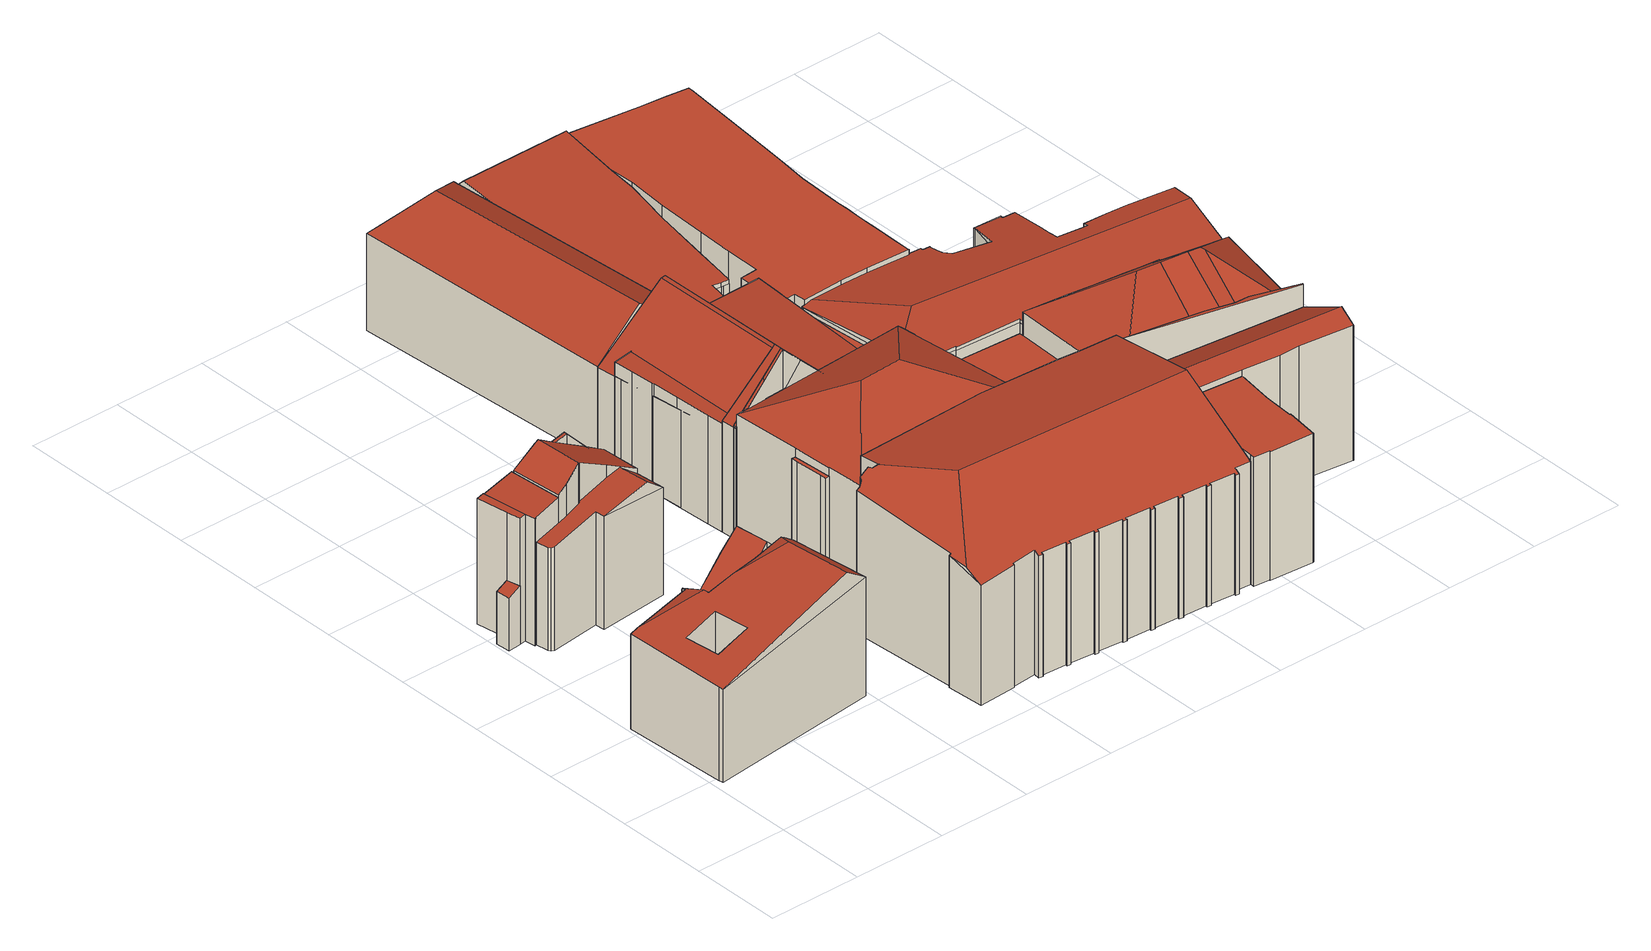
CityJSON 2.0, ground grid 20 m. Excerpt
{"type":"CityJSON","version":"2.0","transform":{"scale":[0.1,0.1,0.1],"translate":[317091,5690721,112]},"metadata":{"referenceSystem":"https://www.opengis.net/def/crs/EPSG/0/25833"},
"CityObjects":{
"building1":{"type":"Building","attributes":{"Dachtyp_tdc":"tdcFreeFormRoof","Gemeindeschluessel":14713000,"Dachneigung":15.26,"QualitaetDacherkennung":8,"Geometrietyp2DReferenz":"3000","function":"31001_9998","roofType":"5000","measuredHeight":28.87},"geometry":[{"type":"MultiSurface","lod":"2","boundaries":[[[0,1,2,3]],[[1,4,5,2]],[[4,6,7,5]],[[6,8,9,7]],[[8,10,11,9]],[[12,8,6,4,13]],[[14,15,16,17]],[[18,14,17,10,12,13,1,0,19],[20,21,22,23]],[[24,25,26,15,14,18]],[[10,8,12]],[[16,10,17]],[[26,16,15]],[[19,24,18]],[[4,1,13]],[[11,27,28,29,30,31,3,2,5,7,9],[32,33,34,35]],[[20,23,33,32]],[[23,22,34,33]],[[22,21,35,34]],[[21,20,32,35]],[[10,16,27,11]],[[16,26,28,27]],[[26,25,29,28]],[[25,24,30,29]],[[24,19,31,30]],[[19,0,3,31]]],"semantics":{"surfaces":[{"type":"WallSurface"},{"type":"RoofSurface"},{"type":"GroundSurface"}],"values":[0,0,0,0,0,1,1,1,1,0,0,0,0,0,2,0,0,0,0,0,0,0,0,0,0]}}]},
"building2":{"type":"Building","attributes":{"Gemeindeschluessel":14713000,"Geometrietyp2DReferenz":"3000","function":"31001_9998","roofType":"9999"},"children":["building2-1","building2-2"]},
"building2-1":{"type":"BuildingPart","attributes":{"Dachtyp_tdc":"tdcGableRoof","Dachneigung":45.57,"QualitaetDacherkennung":42,"Geometrietyp2DReferenz":"3000","roofType":"3100","measuredHeight":28.22},"parents":["building2"],"geometry":[{"type":"MultiSurface","lod":"2","boundaries":[[[36,37,38,39]],[[37,40,41,38]],[[40,42,43,41]],[[42,44,45,43]],[[44,46,47,45]],[[46,48,49,50,47]],[[44,42,40,37,36,51]],[[51,52,53,54,48,46,44]],[[55,56,57,58,39,38,41,43,45,47,50]],[[54,53,56,55,59]],[[53,52,57,56]],[[52,51,58,57]],[[51,36,39,58]],[[59,49,48,54]],[[59,55,50,49]]],"semantics":{"surfaces":[{"type":"WallSurface"},{"type":"RoofSurface"},{"type":"GroundSurface"},{"type":"ClosureSurface"}],"values":[0,0,0,0,0,0,1,1,2,0,0,0,0,0,3]}}]},
"building2-2":{"type":"BuildingPart","attributes":{"Dachtyp_tdc":"tdcPolyFlatRoof","Dachneigung":0,"QualitaetDacherkennung":60,"Geometrietyp2DReferenz":"3000","roofType":"1000","measuredHeight":9.8},"parents":["building2"],"geometry":[{"type":"MultiSurface","lod":"2","boundaries":[[[49,60,61,50]],[[60,62,63,61]],[[62,59,55,63]],[[62,60,49,59]],[[55,50,61,63]],[[50,55,59,49]]],"semantics":{"surfaces":[{"type":"WallSurface"},{"type":"RoofSurface"},{"type":"GroundSurface"},{"type":"ClosureSurface"}],"values":[0,0,0,1,2,3]}}]},
"building3":{"type":"Building","attributes":{"Gemeindeschluessel":14713000,"Geometrietyp2DReferenz":"3000","function":"31001_9998","roofType":"9999"},"children":["building3-1","building3-2","building3-3","building3-4","building3-5"]},
"building3-1":{"type":"BuildingPart","attributes":{"Dachtyp_tdc":"tdcGableRoof","Dachneigung":30.22,"QualitaetDacherkennung":64,"Geometrietyp2DReferenz":"3000","roofType":"3100","measuredHeight":32.9},"parents":["building3"],"geometry":[{"type":"MultiSurface","lod":"2","boundaries":[[[64,65,66,67,68,69,70,71,72,73]],[[73,74,75,76,77,64]],[[78,79,80,81,82,83,84,85,86,87,88,89]],[[75,74,90,79,78,91]],[[69,68,83,82,92]],[[68,67,84,83]],[[67,66,85,84]],[[66,65,86,85]],[[65,64,87,86]],[[64,77,88,87]],[[77,76,93,89,88]],[[94,90,74,73]],[[80,79,90,94]],[[69,92,70]],[[72,94,73]],[[92,82,81,71,70]],[[71,81,80,94,72]],[[75,91,93,76]],[[91,78,89,93]]],"semantics":{"surfaces":[{"type":"RoofSurface"},{"type":"GroundSurface"},{"type":"WallSurface"},{"type":"ClosureSurface"}],"values":[0,0,1,2,2,2,2,2,2,2,2,2,3,2,2,3,3,2,3]}}]},
"building3-2":{"type":"BuildingPart","attributes":{"Dachtyp_tdc":"tdcPolyFlatRoof","Dachneigung":22.24,"QualitaetDacherkennung":50,"Geometrietyp2DReferenz":"3000","roofType":"2100","measuredHeight":12.46},"parents":["building3"],"geometry":[{"type":"MultiSurface","lod":"2","boundaries":[[[95,96,97,98]],[[99,100,101,102]],[[100,95,98,101]],[[100,99,96,95]],[[98,97,102,101]],[[102,97,96,99]]],"semantics":{"surfaces":[{"type":"WallSurface"},{"type":"RoofSurface"},{"type":"GroundSurface"},{"type":"ClosureSurface"}],"values":[0,0,0,1,2,3]}}]},
"building3-3":{"type":"BuildingPart","attributes":{"Dachtyp_tdc":"tdcFreeFormRoof","Dachneigung":46.88,"QualitaetDacherkennung":22,"Geometrietyp2DReferenz":"3000","roofType":"5000","measuredHeight":30.94},"parents":["building3"],"geometry":[{"type":"MultiSurface","lod":"2","boundaries":[[[103,92,82,104]],[[90,105,106,79]],[[105,107,108,106]],[[107,109,110,108]],[[109,111,112,110]],[[111,113,114,112]],[[113,103,104,114]],[[109,107,105,90,94,72,115]],[[115,70,92,103,113,111,109]],[[104,82,81,80,79,106,108,110,112,114]],[[71,70,115]],[[81,82,92,70,71]],[[72,71,115]],[[90,79,80,94]],[[94,80,81,71,72]]],"semantics":{"surfaces":[{"type":"WallSurface"},{"type":"RoofSurface"},{"type":"GroundSurface"},{"type":"ClosureSurface"}],"values":[0,0,0,0,0,0,0,1,1,2,0,3,0,3,3]}}]},
"building3-4":{"type":"BuildingPart","attributes":{"Dachtyp_tdc":"tdcPolyFlatRoof","Dachneigung":6.79,"QualitaetDacherkennung":52,"Geometrietyp2DReferenz":"3000","roofType":"2100","measuredHeight":27.18},"parents":["building3"],"geometry":[{"type":"MultiSurface","lod":"2","boundaries":[[[116,117,99,102,118,119]],[[120,121,122,97,96]],[[121,123,124,125,122]],[[123,121,120,117,116]],[[118,102,97,122,125]],[[120,96,99,117]],[[96,97,102,99]],[[119,124,123,116]],[[119,118,125,124]]],"semantics":{"surfaces":[{"type":"WallSurface"},{"type":"RoofSurface"},{"type":"GroundSurface"},{"type":"ClosureSurface"}],"values":[0,0,0,1,2,0,3,0,3]}}]},
"building3-5":{"type":"BuildingPart","attributes":{"Dachtyp_tdc":"tdcPolyFlatRoof","Dachneigung":11.94,"QualitaetDacherkennung":52,"Geometrietyp2DReferenz":"3000","roofType":"2100","measuredHeight":28.55},"parents":["building3"],"geometry":[{"type":"MultiSurface","lod":"2","boundaries":[[[124,126,127,125]],[[126,91,78,127]],[[93,128,129,89]],[[128,130,131,129]],[[130,119,118,131]],[[130,128,93,91,126,124,119]],[[118,125,127,78,89,129,131]],[[124,125,118,119]],[[89,78,91,93]]],"semantics":{"surfaces":[{"type":"WallSurface"},{"type":"RoofSurface"},{"type":"GroundSurface"},{"type":"ClosureSurface"}],"values":[0,0,0,0,0,1,2,3,3]}}]},
"building4":{"type":"Building","attributes":{"Dachtyp_tdc":"tdcFreeFormRoof","Gemeindeschluessel":14713000,"Dachneigung":10.37,"QualitaetDacherkennung":16,"Geometrietyp2DReferenz":"3000","function":"31001_9998","roofType":"5000","measuredHeight":26.23},"geometry":[{"type":"MultiSurface","lod":"2","boundaries":[[[132,133,134,135]],[[133,136,137,134]],[[136,138,139,137]],[[138,140,141,139]],[[140,142,143,141]],[[142,144,145,143]],[[144,146,147,145]],[[146,148,149,147]],[[148,150,151,149]],[[150,152,153,151]],[[152,154,155,153]],[[154,132,135,155]],[[156,157,140,138,136,133,132,154,152,150,148,146]],[[156,144,142,157]],[[142,140,157]],[[146,144,156]],[[135,134,137,139,141,143,145,147,149,151,153,155]]],"semantics":{"surfaces":[{"type":"WallSurface"},{"type":"RoofSurface"},{"type":"GroundSurface"}],"values":[0,0,0,0,0,0,0,0,0,0,0,0,1,1,0,0,2]}}]},
"building5":{"type":"Building","attributes":{"Dachtyp_tdc":"tdcFreeFormRoof","Gemeindeschluessel":14713000,"Dachneigung":27.08,"QualitaetDacherkennung":5,"Geometrietyp2DReferenz":"3000","function":"31001_9998","roofType":"5000","measuredHeight":35.84},"geometry":[{"type":"MultiSurface","lod":"2","boundaries":[[[158,159,160,161]],[[159,162,163,160]],[[162,164,165,163]],[[164,166,167,165]],[[166,168,169,167]],[[168,170,171,169]],[[170,172,173,171]],[[172,174,175,173]],[[174,176,177,175]],[[176,178,179,177]],[[178,180,181,179]],[[180,182,183,181]],[[182,184,185,183]],[[184,186,187,185]],[[186,188,189,187]],[[188,190,191,189]],[[190,192,193,191]],[[192,194,195,193]],[[194,196,197,195]],[[196,198,199,197]],[[198,200,201,199]],[[200,202,203,201]],[[202,204,205,203]],[[204,206,207,205]],[[206,208,209,207]],[[208,210,211,209]],[[210,212,213,211]],[[212,214,215,213]],[[214,216,217,215]],[[216,218,219,217]],[[218,220,221,219]],[[220,222,223,221]],[[222,224,225,223]],[[224,226,227,225]],[[226,228,229,227]],[[228,230,231,229]],[[230,232,233,231]],[[232,234,235,233]],[[234,236,237,235]],[[236,238,239,237]],[[238,240,241,239]],[[240,242,243,241]],[[242,244,245,243]],[[244,246,247,245]],[[246,248,249,247]],[[248,250,251,249]],[[250,252,253,251]],[[252,254,255,253]],[[254,256,257,255]],[[256,258,259,257]],[[258,260,261,259]],[[260,262,263,261]],[[262,158,161,263]],[[264,265,246,244,242,240,238,236,234,232,266]],[[226,224,222,220,218,216,214,212,210,208,206,204,202,200,198,196,194,192,190,188,186,184,182,180,178,176,174,172,170,168,166,164,162,159,267,264,266,230,228]],[[267,158,262,260,258,256,254,252,250,248,265,264]],[[159,158,267]],[[232,230,266]],[[248,246,265]],[[161,160,163,165,167,169,171,173,175,177,179,181,183,185,187,189,191,193,195,197,199,201,203,205,207,209,211,213,215,217,219,221,223,225,227,229,231,233,235,237,239,241,243,245,247,249,251,253,255,257,259,261,263]]],"semantics":{"surfaces":[{"type":"WallSurface"},{"type":"RoofSurface"},{"type":"GroundSurface"}],"values":[0,0,0,0,0,0,0,0,0,0,0,0,0,0,0,0,0,0,0,0,0,0,0,0,0,0,0,0,0,0,0,0,0,0,0,0,0,0,0,0,0,0,0,0,0,0,0,0,0,0,0,0,0,1,1,1,0,0,0,2]}}]},
"building6":{"type":"Building","attributes":{"name":"Messehaus","Gemeindeschluessel":14713000,"Dachneigung":84.49,"Dachorientierung":-179.63,"MittlereTraufHoehe":137.3,"QualitaetDacherkennung":17,"ObjektHoehe":25,"BodenHoehe":113.62,"Geometrietyp2DReferenz":"3000","AbsoluteHoehe":138.63,"Dachflaeche":1045.81,"function":"31001_2052","roofType":"3100","measuredHeight":25,"storeysAboveGround":8},"children":["building6-1","building6-2"],"geometry":[{"type":"MultiSurface","lod":"2","boundaries":[[[268,269,270,271,272]],[[269,273,274,270]],[[273,275,276,277,274]],[[278,279,280,281]],[[279,282,283,280]],[[282,284,285,283]],[[284,286,287,285]],[[286,288,289,287]],[[288,290,291,289]],[[290,292,293,291]],[[292,294,295,293]],[[294,296,297,295]],[[296,298,299,297]],[[298,300,301,299]],[[300,302,303,304,301]],[[305,306,275,273,269,268,302,300,298,296,294,292]],[[292,290,288,286,284,282,279,278,307,305]],[[271,270,274,277,308,309,281,280,283,285,287,289,291,293,295,297,299,301,304]],[[306,276,275]],[[308,277,276,306,305]],[[278,281,309,307]],[[307,309,308,305]],[[272,303,302,268]],[[272,271,304,303]]],"semantics":{"surfaces":[{"type":"WallSurface"},{"type":"RoofSurface"},{"type":"GroundSurface"},{"type":"ClosureSurface"}],"values":[0,0,0,0,0,0,0,0,0,0,0,0,0,0,0,1,1,2,0,3,3,3,0,3]}}]},
"building6-1":{"type":"BuildingPart","attributes":{"Dachneigung":90,"Dachorientierung":0,"MittlereTraufHoehe":132.36,"QualitaetDacherkennung":83,"BodenHoehe":113.62,"ObjektTeilHoehe":18.73,"Geometrietyp2DReferenz":"3000","AbsoluteHoehe":132.36,"Dachflaeche":138.01,"roofType":"1000","measuredHeight":18.73,"storeysAboveGround":6},"parents":["building6"],"geometry":[{"type":"MultiSurface","lod":"2","boundaries":[[[310,272,271,311]],[[303,312,313,304]],[[312,314,315,313]],[[314,316,317,315]],[[316,318,319,317]],[[318,320,321,319]],[[320,310,311,321]],[[320,318,316,314,312,303,272,310]],[[311,271,304,313,315,317,319,321]],[[304,271,272,303]]],"semantics":{"surfaces":[{"type":"WallSurface"},{"type":"RoofSurface"},{"type":"GroundSurface"},{"type":"ClosureSurface"}],"values":[0,0,0,0,0,0,0,1,2,3]}}]},
"building6-2":{"type":"BuildingPart","attributes":{"Dachneigung":45.47,"Dachorientierung":-2.81,"MittlereTraufHoehe":141.25,"QualitaetDacherkennung":87,"BodenHoehe":113.62,"ObjektTeilHoehe":35.31,"Geometrietyp2DReferenz":"3000","AbsoluteHoehe":148.94,"Dachflaeche":69.52,"roofType":"3100","measuredHeight":35.31,"storeysAboveGround":12},"parents":["building6"],"geometry":[{"type":"MultiSurface","lod":"2","boundaries":[[[276,322,323,277]],[[322,324,325,323]],[[324,326,327,325]],[[326,328,278,281,327]],[[329,328,326,324]],[[324,322,276,306,329]],[[281,309,308,277,323,325,327]],[[307,278,328,329]],[[309,281,278,307]],[[306,305,307,329]],[[276,277,308,305,306]],[[305,308,309,307]]],"semantics":{"surfaces":[{"type":"WallSurface"},{"type":"RoofSurface"},{"type":"GroundSurface"},{"type":"ClosureSurface"}],"values":[0,0,0,0,1,1,2,0,3,0,3,3]}}]},
"building7":{"type":"Building","attributes":{"name":"Messehaus","Gemeindeschluessel":14713000,"Geometrietyp2DReferenz":"3000","function":"31001_2052","roofType":"9999"},"children":["building7-1","building7-2","building7-3"]},
"building7-1":{"type":"BuildingPart","attributes":{"Dachtyp_tdc":"tdcGableRoof","Dachneigung":44.53,"QualitaetDacherkennung":27,"Geometrietyp2DReferenz":"3000","roofType":"3100","measuredHeight":35.16},"parents":["building7"],"geometry":[{"type":"MultiSurface","lod":"2","boundaries":[[[330,331,332,333]],[[331,334,335,332]],[[334,336,337,335]],[[330,333,338]],[[330,339,340,341,342,331]],[[343,342,341,344]],[[334,343,344,345,336]],[[331,342,343,334]],[[332,335,337,346,347,333]],[[338,348,330]],[[333,347,349,348,338]],[[347,346,350,349]],[[346,337,336,350]],[[345,344,341,340,351]],[[348,339,330]],[[349,340,339,348]],[[350,351,340,349]],[[336,345,351,350]]],"semantics":{"surfaces":[{"type":"WallSurface"},{"type":"RoofSurface"},{"type":"GroundSurface"},{"type":"ClosureSurface"}],"values":[0,0,0,0,1,1,0,0,2,0,3,3,3,0,0,3,3,3]}}]},
"building7-2":{"type":"BuildingPart","attributes":{"Dachtyp_tdc":"tdcCutGableRoof","Dachneigung":47.84,"QualitaetDacherkennung":10,"Geometrietyp2DReferenz":"3000","roofType":"9999","measuredHeight":32.71},"parents":["building7"],"geometry":[{"type":"MultiSurface","lod":"2","boundaries":[[[352,353,354,355]],[[353,356,357,354]],[[356,358,359,357]],[[360,338,333,361]],[[362,363,364,365,345,351]],[[340,339,348,338,360,358,356,353,352,366]],[[351,340,366,362]],[[337,367,368,369,370,355,354,357,359,361,333,347,346]],[[345,365,367,337,336]],[[365,364,367]],[[364,363,368,367]],[[363,362,369,368]],[[362,366,370,369]],[[366,352,355,370]],[[361,359,358,360]],[[347,333,338,348,349]],[[349,348,339,340]],[[350,346,347,349]],[[351,350,349,340]],[[346,350,336,337]],[[345,336,350,351]]],"semantics":{"surfaces":[{"type":"WallSurface"},{"type":"RoofSurface"},{"type":"GroundSurface"},{"type":"ClosureSurface"}],"values":[0,0,0,0,1,1,1,2,0,0,0,0,0,0,3,3,3,3,3,3,3]}}]},
"building7-3":{"type":"BuildingPart","attributes":{"Dachtyp_tdc":"tdcPolyFlatRoof","Dachneigung":0,"QualitaetDacherkennung":38,"Geometrietyp2DReferenz":"3000","roofType":"1000","measuredHeight":18.67},"parents":["building7"],"geometry":[{"type":"MultiSurface","lod":"2","boundaries":[[[371,372,373,359,358]],[[372,374,375,373]],[[374,376,377,375]],[[376,378,379,377]],[[378,380,381,379]],[[380,382,360,361,381]],[[380,378,376,374,372,371,382]],[[361,359,373,375,377,379,381]],[[358,360,382,371]],[[358,359,361,360]]],"semantics":{"surfaces":[{"type":"WallSurface"},{"type":"RoofSurface"},{"type":"GroundSurface"},{"type":"ClosureSurface"}],"values":[0,0,0,0,0,0,1,2,0,3]}}]},
"building8":{"type":"Building","attributes":{"Dachtyp_tdc":"tdcHipAndGableRoof","Gemeindeschluessel":14713000,"Dachneigung":32.18,"QualitaetDacherkennung":51,"Geometrietyp2DReferenz":"3000","function":"31001_9998","roofType":"5000","measuredHeight":29.5},"geometry":[{"type":"MultiSurface","lod":"2","boundaries":[[[383,384,385,386]],[[384,387,388,385]],[[387,389,390,388]],[[389,383,386,390]],[[387,384,391]],[[383,389,392]],[[384,383,392,391]],[[389,387,391,392]],[[386,385,388,390]]],"semantics":{"surfaces":[{"type":"WallSurface"},{"type":"RoofSurface"},{"type":"GroundSurface"}],"values":[0,0,0,0,1,0,1,1,2]}}]},
"building9":{"type":"Building","attributes":{"Gemeindeschluessel":14713000,"Dachneigung":90,"Dachorientierung":0,"MittlereTraufHoehe":127.49,"QualitaetDacherkennung":11,"ObjektHoehe":14.15,"BodenHoehe":113.34,"Geometrietyp2DReferenz":"3000","AbsoluteHoehe":127.49,"Dachflaeche":1285.21,"function":"31001_2052","roofType":"1000","measuredHeight":14.15,"storeysAboveGround":5},"geometry":[{"type":"MultiSurface","lod":"2","boundaries":[[[393,394,395,396]],[[394,397,398,395]],[[397,399,400,398]],[[399,401,402,400]],[[401,403,404,402]],[[403,405,406,404]],[[405,407,408,406]],[[407,409,410,408]],[[409,411,412,410]],[[411,413,414,412]],[[413,415,416,414]],[[415,417,418,416]],[[417,419,420,418]],[[419,421,422,420]],[[421,423,424,422]],[[423,425,426,424]],[[425,427,428,426]],[[427,429,430,428]],[[429,431,432,430]],[[431,433,434,432]],[[433,435,436,434]],[[435,393,396,436]],[[435,433,431,429,427,425,423,421,419,417,415,413,411,409,407,405,403,401,399,397,394,393]],[[396,395,398,400,402,404,406,408,410,412,414,416,418,420,422,424,426,428,430,432,434,436]]],"semantics":{"surfaces":[{"type":"WallSurface"},{"type":"RoofSurface"},{"type":"GroundSurface"}],"values":[0,0,0,0,0,0,0,0,0,0,0,0,0,0,0,0,0,0,0,0,0,0,1,2]}}]},
"building10":{"type":"Building","attributes":{"name":"Königshauspassage","Dachtyp_tdc":"tdcFreeFormRoof","Gemeindeschluessel":14713000,"Dachneigung":10.13,"QualitaetDacherkennung":4,"Geometrietyp2DReferenz":"3000","function":"31001_2052","roofType":"5000","measuredHeight":23.26},"geometry":[{"type":"MultiSurface","lod":"2","boundaries":[[[437,438,439,440]],[[438,441,442,439]],[[441,443,444,442]],[[443,445,446,444]],[[445,447,448,446]],[[447,449,450,448]],[[438,437,451,452,453,454,455,456,457,458,459,443,441]],[[460,449,447,445,459,458,461,462]],[[457,461,458]],[[445,443,459]],[[450,463,464,465,466,467,468,469,470,471,472,440,439,442,444,446,448]],[[449,460,463,450]],[[460,462,464,463]],[[462,461,465,464]],[[461,457,466,465]],[[457,456,467,466]],[[456,455,468,467]],[[455,454,469,468]],[[454,453,470,469]],[[453,452,471,470]],[[452,451,472,471]],[[451,437,440,472]]],"semantics":{"surfaces":[{"type":"WallSurface"},{"type":"RoofSurface"},{"type":"GroundSurface"}],"values":[0,0,0,0,0,0,1,1,0,0,2,0,0,0,0,0,0,0,0,0,0,0]}}]},
"building11":{"type":"Building","attributes":{"name":"Messehofpassage","Gemeindeschluessel":14713000,"Geometrietyp2DReferenz":"3000","function":"31001_2052","roofType":"9999"},"children":["building11-1","building11-2","building11-3","building11-4","building11-5"]},
"building11-1":{"type":"BuildingPart","attributes":{"Dachtyp_tdc":"tdcPolyFlatRoof","Dachneigung":0,"QualitaetDacherkennung":29,"Geometrietyp2DReferenz":"3000","roofType":"1000","measuredHeight":17.18},"parents":["building11"],"geometry":[{"type":"MultiSurface","lod":"2","boundaries":[[[473,474,475,476]],[[474,477,478,475]],[[477,479,480,478]],[[479,481,482,480]],[[481,483,484,482]],[[483,485,486,484]],[[487,488,489,490]],[[488,491,492,489]],[[491,493,494,492]],[[493,495,496,494]],[[495,493,491,488,487,485,483,481,479,477,474,473]],[[476,475,478,480,482,484,486,490,489,492,494,496]],[[490,486,485,487]],[[476,496,495,473]]],"semantics":{"surfaces":[{"type":"WallSurface"},{"type":"RoofSurface"},{"type":"GroundSurface"},{"type":"ClosureSurface"}],"values":[0,0,0,0,0,0,0,0,0,0,1,2,3,3]}}]},
"building11-2":{"type":"BuildingPart","attributes":{"Dachtyp_tdc":"tdcFreeFormRoof","Dachneigung":37.74,"QualitaetDacherkennung":1,"Geometrietyp2DReferenz":"3000","roofType":"5000","measuredHeight":32.88},"parents":["building11"],"geometry":[{"type":"MultiSurface","lod":"2","boundaries":[[[497,498,499,500]],[[498,501,502,499]],[[501,503,504,502]],[[503,505,506,504]],[[505,507,508,506]],[[507,509,510,508]],[[509,511,487,490,510]],[[512,513,514,486,485]],[[513,515,516,514]],[[515,517,518,516]],[[517,519,520,518]],[[519,521,522,520]],[[521,523,524,522]],[[523,525,526,524]],[[525,527,528,526]],[[527,497,500,528]],[[523,521,529]],[[521,519,517,515,513,512,530,531,532,529]],[[512,511,509,530]],[[509,507,531,530]],[[507,505,533,532,531]],[[505,503,534,535,533]],[[503,501,534]],[[501,498,497,527,535,534]],[[527,525,523,529,532,533,535]],[[500,499,502,504,506,508,510,490,486,514,516,518,520,522,524,526,528]],[[485,487,511,512]],[[485,486,490,487]]],"semantics":{"surfaces":[{"type":"WallSurface"},{"type":"RoofSurface"},{"type":"GroundSurface"},{"type":"ClosureSurface"}],"values":[0,0,0,0,0,0,0,0,0,0,0,0,0,0,0,0,1,1,1,1,1,1,1,1,1,2,0,3]}}]},
"building11-3":{"type":"BuildingPart","attributes":{"Dachtyp_tdc":"tdcPolyFlatRoof","Dachneigung":0,"QualitaetDacherkennung":89,"Geometrietyp2DReferenz":"3000","roofType":"1000","measuredHeight":24.73},"parents":["building11"],"geometry":[{"type":"MultiSurface","lod":"2","boundaries":[[[536,537,538,539]],[[537,540,541,538]],[[540,542,543,541]],[[542,544,545,543]],[[546,536,539,547]],[[546,544,542,540,537,536]],[[539,538,541,543,545,547]],[[547,545,544,546]]],"semantics":{"surfaces":[{"type":"WallSurface"},{"type":"RoofSurface"},{"type":"GroundSurface"},{"type":"ClosureSurface"}],"values":[0,0,0,0,0,1,2,3]}}]},
"building11-4":{"type":"BuildingPart","attributes":{"Dachtyp_tdc":"tdcFreeFormRoof","Dachneigung":44.52,"QualitaetDacherkennung":38,"Geometrietyp2DReferenz":"3000","roofType":"5000","measuredHeight":17.31},"parents":["building11"],"geometry":[{"type":"MultiSurface","lod":"2","boundaries":[[[548,549,550,551]],[[552,553,554,555]],[[549,548,556]],[[557,556,548,553]],[[557,553,552]],[[552,549,556,557]],[[554,551,550,555]],[[553,548,551,554]],[[555,550,549,552]]],"semantics":{"surfaces":[{"type":"WallSurface"},{"type":"RoofSurface"},{"type":"GroundSurface"},{"type":"ClosureSurface"}],"values":[0,0,1,1,1,1,2,0,3]}}]},
"building11-5":{"type":"BuildingPart","attributes":{"Dachtyp_tdc":"tdcFreeFormRoof","Dachneigung":26.74,"QualitaetDacherkennung":3,"Geometrietyp2DReferenz":"3000","roofType":"5000","measuredHeight":35.11},"parents":["building11"],"geometry":[{"type":"MultiSurface","lod":"2","boundaries":[[[558,559,560,561,562,563,564]],[[565,563,562,566]],[[566,562,561]],[[567,568,569]],[[559,558,568,567]],[[545,570,555,550,571,572,476,496,573,574,547]],[[575,576,545,544]],[[576,577,570,545]],[[577,578,552,555,570]],[[565,566,571,550,549]],[[566,561,572,571]],[[561,560,473,476,572]],[[559,567,573,496,495]],[[567,569,574,573]],[[569,579,547,574]],[[579,580,546,547]],[[563,565,578,577,581,564]],[[577,576,575,580,579,569,581]],[[569,568,558,564,581]],[[549,552,578,565]],[[549,550,555,552]],[[495,473,560,559]],[[495,496,476,473]],[[544,546,580,575]],[[544,545,547,546]]],"semantics":{"surfaces":[{"type":"RoofSurface"},{"type":"WallSurface"},{"type":"GroundSurface"},{"type":"ClosureSurface"}],"values":[0,1,1,1,1,2,1,1,1,1,1,1,1,1,1,1,0,0,0,1,3,1,3,1,3]}}]},
"building12":{"type":"Building","attributes":{"Gemeindeschluessel":14713000,"Geometrietyp2DReferenz":"3000","function":"31001_9998","roofType":"9999"},"children":["building12-1","building12-2","building12-3"]},
"building12-1":{"type":"BuildingPart","attributes":{"Dachtyp_tdc":"tdcGableRoof","Dachneigung":30.78,"QualitaetDacherkennung":3,"Geometrietyp2DReferenz":"3000","roofType":"3100","measuredHeight":30.57},"parents":["building12"],"geometry":[{"type":"MultiSurface","lod":"2","boundaries":[[[582,583,584,585]],[[586,587,588,589,590,591,592,593,594,595]],[[582,596,587,586]],[[596,597,588,587]],[[597,598,589,588]],[[598,599,590,589]],[[599,600,601,591,590]],[[602,585,593,592,603]],[[585,584,594,593]],[[583,582,586,595]],[[585,602,600,599,598,597,596,582]],[[602,603,601,600]],[[603,592,591,601]],[[595,594,584,583]]],"semantics":{"surfaces":[{"type":"RoofSurface"},{"type":"GroundSurface"},{"type":"WallSurface"},{"type":"ClosureSurface"}],"values":[0,1,2,2,2,2,2,2,2,2,0,2,3,3]}}]},
"building12-2":{"type":"BuildingPart","attributes":{"Dachtyp_tdc":"tdcPolyFlatRoof","Dachneigung":0,"QualitaetDacherkennung":30,"Geometrietyp2DReferenz":"3000","roofType":"1000","measuredHeight":27.66},"parents":["building12"],"geometry":[{"type":"MultiSurface","lod":"2","boundaries":[[[604,605,606,607]],[[605,608,609,606]],[[608,610,611,609]],[[610,612,613,611]],[[612,614,615,613]],[[614,603,592,615]],[[601,616,617,591]],[[616,618,619,617]],[[618,620,621,619]],[[620,622,623,621]],[[622,604,607,623]],[[622,620,618,616,601,603,614,612,610,608,605,604]],[[607,606,609,611,613,615,592,591,617,619,621,623]],[[591,592,603,601]]],"semantics":{"surfaces":[{"type":"WallSurface"},{"type":"RoofSurface"},{"type":"GroundSurface"},{"type":"ClosureSurface"}],"values":[0,0,0,0,0,0,0,0,0,0,0,1,2,3]}}]},
"building12-3":{"type":"BuildingPart","attributes":{"Dachtyp_tdc":"tdcPolyFlatRoof","Dachneigung":4.83,"QualitaetDacherkennung":12,"Geometrietyp2DReferenz":"3000","roofType":"2100","measuredHeight":30.8},"parents":["building12"],"geometry":[{"type":"MultiSurface","lod":"2","boundaries":[[[624,625,626,594,584]],[[625,627,628,626]],[[627,629,630,628]],[[629,631,632,630]],[[631,633,583,595,632]],[[631,629,627,625,624,633]],[[595,594,626,628,630,632]],[[584,583,633,624]],[[584,594,595,583]]],"semantics":{"surfaces":[{"type":"WallSurface"},{"type":"RoofSurface"},{"type":"GroundSurface"},{"type":"ClosureSurface"}],"values":[0,0,0,0,0,1,2,0,3]}}]},
"building13":{"type":"Building","attributes":{"name":"Mädler-Passage","Dachtyp_tdc":"tdcPolyFlatRoof","Gemeindeschluessel":14713000,"Dachneigung":0,"QualitaetDacherkennung":30,"Geometrietyp2DReferenz":"3000","function":"31001_2052","roofType":"1000","measuredHeight":21.22},"geometry":[{"type":"MultiSurface","lod":"2","boundaries":[[[634,635,636,637]],[[635,638,639,636]],[[638,640,641,639]],[[640,642,643,641]],[[642,644,645,643]],[[644,646,647,645]],[[646,648,649,647]],[[648,650,651,649]],[[650,652,653,651]],[[652,654,655,653]],[[654,656,657,655]],[[656,658,659,657]],[[658,660,661,659]],[[660,662,663,661]],[[662,664,665,663]],[[664,666,667,665]],[[666,668,669,667]],[[668,670,671,669]],[[670,672,673,671]],[[672,674,675,673]],[[674,676,677,675]],[[676,678,679,677]],[[678,680,681,679]],[[680,682,683,681]],[[682,684,685,683]],[[684,686,687,685]],[[686,688,689,687]],[[688,690,691,689]],[[690,692,693,691]],[[692,694,695,693]],[[694,696,697,695]],[[696,634,637,697]],[[696,694,692,690,688,686,684,682,680,678,676,674,672,670,668,666,664,662,660,658,656,654,652,650,648,646,644,642,640,638,635,634]],[[637,636,639,641,643,645,647,649,651,653,655,657,659,661,663,665,667,669,671,673,675,677,679,681,683,685,687,689,691,693,695,697]]],"semantics":{"surfaces":[{"type":"WallSurface"},{"type":"RoofSurface"},{"type":"GroundSurface"}],"values":[0,0,0,0,0,0,0,0,0,0,0,0,0,0,0,0,0,0,0,0,0,0,0,0,0,0,0,0,0,0,0,0,1,2]}}]},
"building14":{"type":"Building","attributes":{"name":"Mädler-Passage","Dachtyp_tdc":"tdcFreeFormRoof","Gemeindeschluessel":14713000,"Dachneigung":12.05,"QualitaetDacherkennung":12,"Geometrietyp2DReferenz":"3000","function":"31001_2052","roofType":"5000","measuredHeight":23.29},"geometry":[{"type":"MultiSurface","lod":"2","boundaries":[[[698,699,700,701,702]],[[703,704,705,706]],[[706,705,707,708]],[[708,707,709,710]],[[710,709,711,712]],[[712,711,713,714]],[[714,713,715,716]],[[716,715,717,718]],[[718,717,719,720]],[[720,719,721,722]],[[722,721,723,724]],[[724,723,725,726]],[[726,725,727,728]],[[728,727,729,730]],[[702,701,731]],[[732,733,734]],[[735,736,737,738,739,740,741,742,743,744,745,746,747,748,749,750,751,752,753,754,755,756,757,758,759,760,761,762,763,764,765,766,767,768,769,770,771,772,773,774,775,776,777,778,779,780,781,782,783,784]],[[785,786,736,735]],[[786,787,737,736]],[[787,788,738,737]],[[788,789,739,738]],[[789,790,740,739]],[[790,791,741,740]],[[791,792,742,741]],[[792,793,743,742]],[[793,794,744,743]],[[794,795,745,744]],[[795,703,746,745]],[[703,706,747,746]],[[706,708,748,747]],[[708,710,749,748]],[[710,712,750,749]],[[712,714,751,750]],[[714,716,752,751]],[[716,718,753,752]],[[718,720,754,753]],[[720,722,755,754]],[[722,724,756,755]],[[724,726,757,756]],[[726,728,758,757]],[[728,730,759,758]],[[730,796,760,759]],[[796,797,761,760]],[[797,698,762,761]],[[698,702,763,762]],[[702,731,764,763]],[[731,798,765,764]],[[798,732,766,765]],[[732,734,767,766]],[[734,799,768,767]],[[799,800,769,768]],[[800,801,770,769]],[[801,802,771,770]],[[802,803,772,771]],[[803,804,773,772]],[[804,805,774,773]],[[805,806,775,774]],[[806,807,776,775]],[[807,808,777,776]],[[808,809,778,777]],[[809,810,779,778]],[[810,811,780,779]],[[811,812,781,780]],[[812,813,782,781]],[[813,814,783,782]],[[814,815,784,783]],[[815,785,735,784]],[[816,733,732,798,731,701,700,817]],[[729,727,725,723,721,719,717,715,713,711,709,707,705,704,818,817,700,699,819,820]],[[821,822,785,815,823,813,812,824,825,826,827,828,829,830,831,803,802,832,833,834,816,817,818,835,836,837,838,839,840,841,842]],[[788,842,841,789]],[[787,821,842,788]],[[789,841,840,790]],[[790,840,839,791]],[[791,839,838,792]],[[792,838,837,793]],[[793,837,836,794]],[[794,836,835,795]],[[795,835,818,704,703]],[[799,834,833,800]],[[734,733,816,834,799]],[[800,833,832,801]],[[801,832,802]],[[803,831,804]],[[804,831,830,805]],[[805,830,829,806]],[[806,829,828,807]],[[807,828,827,808]],[[808,827,826,809]],[[809,826,825,810]],[[810,825,824,811]],[[811,824,812]],[[814,823,815]],[[813,823,814]],[[785,822,786]],[[786,822,821,787]],[[796,820,819,797]],[[730,729,820,796]],[[797,819,699,698]]],"semantics":{"surfaces":[{"type":"WallSurface"},{"type":"GroundSurface"},{"type":"RoofSurface"}],"values":[0,0,0,0,0,0,0,0,0,0,0,0,0,0,0,0,1,0,0,0,0,0,0,0,0,0,0,0,0,0,0,0,0,0,0,0,0,0,0,0,0,0,0,0,0,0,0,0,0,0,0,0,0,0,0,0,0,0,0,0,0,0,0,0,0,0,0,2,2,2,0,0,0,0,0,0,0,0,0,0,0,0,0,0,0,0,0,0,0,0,0,0,0,0,0,0,0,0,0]}}]},
"building15":{"type":"Building","attributes":{"name":"Mädler-Passage","Gemeindeschluessel":14713000,"Geometrietyp2DReferenz":"3000","function":"31001_2052","roofType":"9999"},"children":["building15-1","building15-2"]},
"building15-1":{"type":"BuildingPart","attributes":{"Dachtyp_tdc":"tdcPolyFlatRoof","Dachneigung":0,"QualitaetDacherkennung":55,"Geometrietyp2DReferenz":"3000","roofType":"1000","measuredHeight":3.22},"parents":["building15"],"geometry":[{"type":"MultiSurface","lod":"2","boundaries":[[[843,844,845,846]],[[847,848,849,850]],[[848,851,852,849]],[[851,853,854,852]],[[853,855,856,854]],[[855,857,858,856]],[[857,859,860,858]],[[859,861,862,860]],[[861,863,864,862]],[[863,843,846,864]],[[863,861,859,857,855,853,851,848,847,844,843]],[[846,845,850,849,852,854,856,858,860,862,864]],[[850,845,844,847]]],"semantics":{"surfaces":[{"type":"WallSurface"},{"type":"RoofSurface"},{"type":"GroundSurface"},{"type":"ClosureSurface"}],"values":[0,0,0,0,0,0,0,0,0,0,1,2,3]}}]},
"building15-2":{"type":"BuildingPart","attributes":{"Dachtyp_tdc":"tdcPolyFlatRoof","Dachneigung":0,"QualitaetDacherkennung":65,"Geometrietyp2DReferenz":"3000","roofType":"1000","measuredHeight":3.23},"parents":["building15"],"geometry":[{"type":"MultiSurface","lod":"2","boundaries":[[[865,866,845,844]],[[865,867,868,866]],[[867,869,870,868]],[[869,871,872,870]],[[871,873,874,872]],[[873,875,876,874]],[[875,847,850,876]],[[847,875,873,871,869,867,865,844]],[[845,866,868,870,872,874,876,850]],[[844,845,850,847]]],"semantics":{"surfaces":[{"type":"WallSurface"},{"type":"RoofSurface"},{"type":"GroundSurface"},{"type":"ClosureSurface"}],"values":[0,0,0,0,0,0,0,1,2,3]}}]},
"building16":{"type":"Building","attributes":{"name":"Mädler-Passage","Dachtyp_tdc":"tdcPolyFlatRoof","Gemeindeschluessel":14713000,"Dachneigung":0,"QualitaetDacherkennung":75,"Geometrietyp2DReferenz":"3000","function":"31001_2052","roofType":"1000","measuredHeight":5.25},"geometry":[{"type":"MultiSurface","lod":"2","boundaries":[[[877,878,775,776]],[[878,879,880,775]],[[879,881,882,880]],[[881,883,884,882]],[[883,877,776,884]],[[883,881,879,878,877]],[[776,775,880,882,884]]],"semantics":{"surfaces":[{"type":"WallSurface"},{"type":"RoofSurface"},{"type":"GroundSurface"}],"values":[0,0,0,0,0,1,2]}}]}
},
"vertices":[
[15,191,211],[5,417,215],[5,417,11],[15,191,11],[149,434,238],[149,434,11],[148,443,234],[148,443,11],[151,444,235],[151,444,11],[157,380,255],[157,380,11],[156,392,255],[21,419,219],[326,357,300],[337,390,290],[267,380,280],[214,380,270],[341,216,300],[16,180,211],[134,337,247],[143,259,247],[67,251,227],[59,329,227],[389,221,266],[368,393,268],[346,392,283],[267,380,11],[346,392,11],[368,393,11],[389,221,11],[16,180,11],[134,337,11],[59,329,11],[67,251,11],[143,259,11],
[341,461,250],[359,462,233],[359,462,16],[341,461,16],[368,393,231],[368,393,16],[346,392,253],[346,392,16],[300,385,298],[300,385,16],[267,380,264],[267,380,16],[198,380,194],[198,380,114],[198,380,16],[292,459,298],[253,457,259],[192,452,196],[195,411,195],[195,411,16],[192,452,16],[253,457,16],[292,459,16],[195,411,114],
[157,380,114],[157,380,16],[154,408,114],[154,408,16],
[175,752,337],[176,752,336],[175,755,336],[253,766,291],[330,771,246],[328,859,244],[284,858,270],[239,857,296],[211,856,312],[169,855,337],[161,855,332],[110,854,298],[118,741,299],[139,744,313],[110,854,8],[161,855,8],[169,855,8],[239,857,8],[328,859,8],[330,771,8],[253,766,8],[175,755,8],[176,752,8],[175,752,8],[139,744,8],[118,741,8],[161,855,303],[110,854,293],[328,859,223],[118,741,293],[169,855,305],
[6,781,121],[32,784,132],[32,784,8],[6,781,8],[37,753,133],[9,750,121],[9,750,8],[37,753,8],
[328,865,223],[328,865,8],[162,859,304],[162,859,8],[166,861,304],[166,861,8],[239,865,317],[239,865,8],[326,871,225],[326,871,8],[326,865,225],[326,865,8],[239,857,317],
[51,755,280],[37,753,278],[51,755,8],[51,755,279],[32,784,278],[22,852,278],[22,852,8],[38,854,280],[38,854,278],[38,854,8],
[110,859,293],[110,859,8],[57,733,280],[57,733,8],[54,732,280],[54,732,8],
[57,733,229],[139,744,244],[139,744,9],[57,733,9],[176,752,251],[176,752,9],[175,755,251],[175,755,9],[253,766,265],[253,766,9],[330,771,236],[330,771,9],[332,703,239],[332,703,9],[180,689,251],[180,689,9],[178,710,251],[178,710,9],[70,697,231],[70,697,9],[64,700,230],[64,700,9],[61,704,229],[61,704,9],[291,700,271],[285,768,271],
[1156,421,344],[1127,25,286],[1127,25,23],[1156,421,23],[1093,27,286],[1093,27,23],[1092,15,280],[1092,15,23],[1084,16,280],[1084,16,23],[1084,20,282],[1084,20,23],[1030,24,283],[1030,24,23],[1030,20,281],[1030,20,23],[1021,21,281],[1021,21,23],[1022,25,283],[1022,25,23],[968,28,283],[968,28,23],[968,24,281],[968,24,23],[959,25,281],[959,25,23],[959,29,284],[959,29,23],[905,33,284],[905,33,23],[905,29,282],[905,29,23],[897,30,282],[897,30,23],[897,34,284],[897,34,23],[843,37,285],[843,37,23],[843,34,283],[843,34,23],[834,34,283],[834,34,23],[835,38,285],[835,38,23],[781,42,285],[781,42,23],[780,38,283],[780,38,23],[772,39,283],[772,39,23],[772,43,285],[772,43,23],[718,47,286],[718,47,23],[718,43,284],[718,43,23],[710,43,284],[710,43,23],[710,47,286],[710,47,23],[656,51,287],[656,51,23],[656,47,284],[656,47,23],[647,48,285],[647,48,23],[648,61,291],[648,61,23],[594,57,288],[594,57,23],[594,54,286],[594,54,23],[512,49,281],[512,49,23],[507,130,306],[507,130,23],[511,131,308],[511,131,23],[497,369,329],[497,369,23],[504,369,333],[504,369,23],[514,376,340],[514,376,23],[517,383,342],[517,383,23],[538,385,353],[538,385,23],[541,377,354],[541,377,23],[553,372,359],[553,372,23],[553,375,358],[553,375,23],[552,375,358],[552,375,23],[555,424,350],[555,424,23],[557,425,349],[557,425,23],[855,442,343],[855,442,23],[1031,431,344],[1031,431,23],[1075,426,344],[1075,426,23],[623,239,382],[550,373,359],[510,88,302],[1140,212,382],
[871,759,249],[862,759,250],[862,759,16],[871,759,16],[871,759,204],[772,765,259],[772,765,16],[772,764,259],[772,764,254],[772,764,16],[536,777,249],[534,813,249],[534,813,16],[536,777,16],[530,892,249],[530,892,16],[527,951,249],[527,951,16],[526,955,249],[526,955,16],[523,1006,249],[523,1006,16],[521,1050,249],[521,1050,16],[705,1062,266],[705,1062,16],[725,1063,264],[725,1063,16],[890,1083,249],[890,1083,16],[887,1029,249],[887,1029,16],[885,1003,249],[885,1003,16],[885,1002,249],[885,1002,204],[885,1002,16],[703,768,266],[766,764,260],[654,770,261],[703,768,16],[654,770,16],
[938,755,204],[938,755,16],[889,1003,204],[889,1003,16],[889,1000,204],[889,1000,16],[923,1001,204],[923,1001,16],[922,1005,204],[922,1005,16],[930,1006,204],[930,1006,16],
[772,756,254],[772,756,16],[655,749,369],[655,749,16],[538,742,254],[538,742,16],[536,777,254],[654,770,369],
[806,763,219],[807,757,219],[807,757,17],[806,763,17],[539,742,219],[539,742,17],[538,748,219],[538,748,17],[806,763,204],[680,756,343],[680,756,344],[655,755,368],[655,749,368],[539,742,258],[538,748,258],[538,748,233],[670,756,17],[680,756,17],[793,763,219],[680,756,219],[670,756,219],[670,756,343],
[745,1092,269],[889,1091,110],[889,1091,17],[745,1092,17],[886,1028,114],[886,1028,17],[884,1001,116],[884,1001,17],[873,767,131],[873,767,17],[667,1092,343],[518,1093,217],[534,816,229],[534,816,230],[677,1092,344],[534,816,17],[518,1093,17],[667,1092,17],[677,1092,17],
[884,1001,204],[887,1002,204],[887,1002,17],[887,999,204],[887,999,17],[922,1001,204],[922,1001,17],[922,999,204],[922,999,17],[940,771,204],[940,771,17],[873,767,204],
[518,1093,218],[483,1678,223],[483,1678,15],[518,1093,15],[699,1690,233],[699,1690,15],[745,1092,229],[745,1092,15],[582,1603,310],[617,1093,310],
[945,1541,155],[948,1489,155],[948,1489,13],[945,1541,13],[940,1398,155],[940,1398,13],[933,1287,155],[933,1287,13],[932,1209,155],[932,1209,13],[918,1210,155],[918,1210,13],[913,1210,155],[913,1210,13],[895,1213,155],[895,1213,13],[892,1132,155],[892,1132,13],[890,1094,155],[890,1094,13],[890,1083,155],[890,1083,13],[725,1063,155],[725,1063,13],[704,1425,155],[704,1425,13],[733,1440,155],[733,1440,13],[736,1507,155],[736,1507,13],[725,1690,155],[725,1690,13],[812,1688,155],[812,1688,13],[820,1688,155],[820,1688,13],[852,1688,155],[852,1688,13],[856,1687,155],[856,1687,13],[855,1690,155],[855,1690,13],[946,1684,155],[946,1684,13],
[891,1132,150],[889,1094,143],[889,1094,13],[891,1132,13],[889,1091,143],[889,1091,13],[745,1092,143],[745,1092,13],[699,1690,220],[699,1690,13],[700,1690,220],[700,1690,13],[818,1688,222],[818,1688,13],[894,1213,165],[912,1210,164],[930,1210,164],[932,1287,178],[937,1398,197],[945,1488,214],[943,1540,223],[944,1665,245],[701,1666,245],[854,1687,223],[944,1684,226],[854,1689,221],[854,1687,13],[854,1689,13],[944,1684,13],[943,1540,13],[945,1488,13],[937,1398,13],[932,1287,13],[930,1210,13],[912,1210,13],[894,1213,13],
[945,722,190],[989,720,190],[989,720,18],[945,722,18],[989,723,190],[989,723,18],[1038,720,190],[1038,720,18],[1037,718,190],[1037,718,18],[1181,710,190],[1181,710,18],[1181,702,190],[1181,702,18],[1169,420,190],[1156,421,190],[1156,421,18],[1169,420,18],[1075,426,190],[1075,426,18],[1031,431,190],[1031,431,18],[974,434,190],[974,434,18],
[1603,579,238],[1589,515,239],[1589,515,18],[1603,579,18],[1558,377,240],[1558,377,18],[1450,399,240],[1450,399,18],[1416,397,240],[1416,397,18],[1353,407,240],[1353,407,18],[1177,419,246],[1177,419,18],[1169,420,240],[1181,702,240],[1281,692,239],[1281,692,18],[1332,687,238],[1332,687,18],[1400,679,238],[1400,679,18],[1432,675,238],[1432,675,18],[1474,668,240],[1474,668,18],[1474,666,240],[1474,666,18],[1487,663,240],[1487,663,18],[1614,641,240],[1614,641,18],[1431,636,268],[1313,547,347],[1366,543,345],[1416,536,346],[1424,535,346],[1459,528,339],[1454,533,343],
[544,506,265],[543,519,265],[543,519,18],[544,506,18],[540,579,265],[540,579,18],[539,593,265],[539,593,18],[547,593,265],[547,593,18],[552,506,265],[552,506,18],
[940,771,188],[941,765,188],[941,765,18],[940,771,18],[807,757,188],[806,763,188],[806,763,18],[807,757,18],[938,768,191],[809,761,191],
[954,436,294],[974,434,284],[945,722,284],[945,726,285],[942,756,285],[941,765,285],[790,588,369],[941,765,284],[942,756,284],[855,442,284],[855,442,297],[557,425,284],[539,742,18],[942,756,18],[945,726,18],[855,442,18],[557,425,18],[547,593,284],[547,593,285],[539,742,284],[807,757,284],[552,506,285],[552,506,284],[696,586,367],
[1532,242,329],[1557,374,250],[1156,421,248],[1146,283,329],[1532,242,24],[1524,200,24],[1523,200,24],[1408,214,24],[1363,215,24],[1282,224,24],[1142,238,24],[1146,283,24],[1156,421,24],[1557,374,24],[1524,200,314],[1523,200,314],[1408,214,314],[1363,215,313],[1282,224,313],[1282,224,300],[1142,238,312],[1142,238,300],
[1257,3,300],[1256,3,300],[1256,3,24],[1257,3,24],[1160,10,300],[1160,10,24],[1161,12,300],[1161,12,24],[1126,15,300],[1126,15,24],[1127,25,300],[1127,25,24],[1270,145,300],[1270,145,24],[1267,105,300],[1267,105,24],[1265,77,300],[1265,77,24],[1267,77,300],[1267,77,24],
[1156,421,332],[1353,407,316],[1353,407,24],[1416,397,311],[1416,397,24],[1450,399,308],[1450,399,24],[1558,377,299],[1558,377,24],[1557,374,299],
[1175,1006,224],[1175,1003,224],[1175,1003,12],[1175,1006,12],[1080,1008,224],[1080,1008,12],[1019,1008,224],[1019,1008,12],[929,1004,224],[929,1004,12],[928,1030,224],[928,1030,12],[886,1028,224],[886,1028,12],[889,1091,224],[889,1091,12],[889,1094,224],[889,1094,12],[891,1132,224],[891,1132,12],[911,1133,224],[911,1133,12],[928,1134,224],[928,1134,12],[930,1210,224],[930,1210,12],[932,1287,224],[932,1287,12],[937,1398,224],[937,1398,12],[945,1488,224],[945,1488,12],[943,1540,224],[943,1540,12],[944,1684,224],[944,1684,12],[1113,1662,224],[1113,1662,12],[1167,1656,224],[1167,1656,12],[1219,1649,224],[1219,1649,12],[1219,1641,224],[1219,1641,12],[1202,1475,224],[1202,1475,12],[1191,1371,224],[1191,1371,12],[1182,1300,224],[1182,1300,12],[1178,1206,224],[1178,1206,12],[1178,1201,224],[1178,1201,12],[1178,1174,224],[1178,1174,12],[1177,1138,224],[1177,1138,12],[1176,1108,224],[1176,1108,12],[1176,1076,224],[1176,1076,12],[1175,1047,224],[1175,1047,12],
[942,756,213],[942,756,225],[941,763,227],[940,771,226],[940,771,213],[1614,641,213],[1614,641,217],[1487,663,219],[1487,663,213],[1474,666,219],[1474,666,213],[1474,668,219],[1474,668,213],[1432,675,220],[1432,675,213],[1400,679,220],[1400,679,213],[1332,687,220],[1332,687,213],[1281,692,220],[1281,692,213],[1181,702,220],[1181,702,213],[1181,710,221],[1181,710,213],[1037,718,220],[1037,718,213],[1038,720,220],[1038,720,213],[989,723,219],[989,723,213],[989,720,219],[989,720,213],[922,999,213],[922,1004,213],[929,1004,215],[929,1004,213],[1406,981,13],[1394,897,13],[1389,870,13],[1386,844,13],[1437,837,13],[1451,836,13],[1452,847,13],[1503,846,13],[1548,843,13],[1648,829,13],[1650,828,13],[1614,641,13],[1487,663,13],[1474,666,13],[1474,668,13],[1432,675,13],[1400,679,13],[1332,687,13],[1281,692,13],[1181,702,13],[1181,710,13],[1037,718,13],[1038,720,13],[989,723,13],[989,720,13],[945,722,13],[945,726,13],[942,756,13],[940,771,13],[922,999,13],[922,1001,13],[922,1004,13],[929,1004,13],[1019,1008,13],[1080,1008,13],[1175,1003,13],[1175,1006,13],[1204,1005,13],[1203,998,13],[1219,997,13],[1218,993,13],[1217,977,13],[1217,961,13],[1226,943,13],[1301,923,13],[1318,988,13],[1318,992,13],[1379,988,13],[1378,982,13],[1402,981,13],[1406,981,213],[1394,897,213],[1389,870,213],[1386,844,213],[1437,837,213],[1451,836,213],[1452,847,213],[1503,846,213],[1548,843,213],[1648,829,213],[1650,828,213],[945,722,213],[945,726,213],[922,1001,213],[1019,1008,213],[1080,1008,213],[1175,1003,213],[1175,1006,213],[1204,1005,213],[1203,998,213],[1219,997,213],[1218,993,213],[1217,977,213],[1217,961,213],[1226,943,213],[1301,923,213],[1318,988,213],[1318,992,213],[1379,988,213],[1378,982,213],[1402,981,213],[945,1005,218],[1038,840,246],[1639,772,246],[945,726,219],[945,722,218],[1389,870,233],[1394,897,228],[1378,982,214],[1318,988,214],[1301,923,226],[1226,943,224],[1217,961,221],[1217,977,218],[1218,993,215],[1219,997,214],[1203,998,214],[1175,1003,214],[1080,1008,215],[1019,1008,216],[1650,828,235],[1648,829,235],[1548,843,235],[1503,846,235],[1452,847,236],[1451,836,238],[1437,837,238],[1386,844,238],
[1212,1172,44],[1212,1107,44],[1212,1107,11],[1212,1172,11],[1214,997,44],[1203,998,44],[1203,998,11],[1214,997,11],[1204,1005,44],[1204,1005,11],[1175,1006,44],[1175,1006,11],[1175,1047,44],[1175,1047,11],[1176,1076,44],[1176,1076,11],[1176,1108,44],[1176,1108,11],[1177,1138,44],[1177,1138,11],[1178,1174,44],[1178,1174,11],
[1223,1088,44],[1223,1088,11],[1237,1072,44],[1237,1072,11],[1250,1062,44],[1250,1062,11],[1241,993,44],[1241,993,11],[1218,993,44],[1218,993,11],[1219,997,44],[1219,997,11],
[1217,977,65],[1218,993,65],[1241,993,65],[1241,993,13],[1301,988,65],[1301,988,13],[1301,973,65],[1301,973,13]
]}
